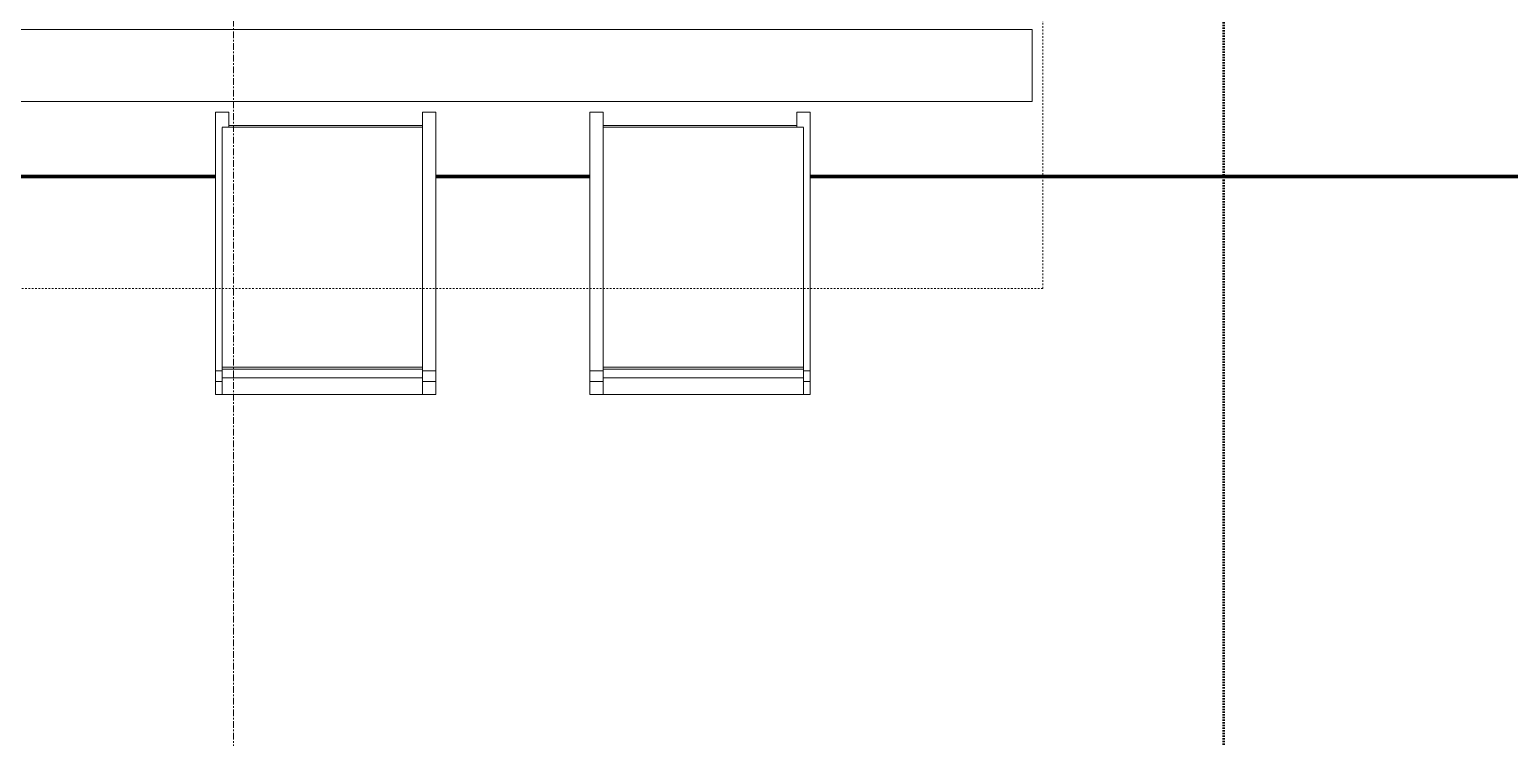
# Model space of a CAD drawing. Header units: inches. Extents: x -4217 to -1814, y 9706 to 12425.
# Drawn here: x -2188.6 to -2077.9, y 10091.8 to 10144.8 of the extents above; entities that cross this region are included whole.
import ezdxf

# ---------------------------------------------------------------- set-up
doc = ezdxf.new("R2010")
doc.units = ezdxf.units.IN
doc.header["$MEASUREMENT"] = 0
for name, pattern in [('Dash', [0.25, 0.125, -0.125]), ('Dash 1_16_', [0.125, 0.0625, -0.0625]), ('Grid Line 1_2_', [0.875, 0.5, -0.125, 0.125, -0.125])]:
    doc.linetypes.add(name, pattern=pattern)
for name, color, linetype, lineweight in [('A-AREA-1', 130, 'Continuous', 70), ('A-WALL-4', 10, 'Continuous', 13), ('C-PROP-LINE-2', 91, 'Dash 1_16_', 50), ('I-FURN-1', 7, 'Continuous', 9), ('Q-CASE-HDLN-1', 7, 'Dash', 9), ('S-GRID-1', 1, 'Grid Line 1_2_', 9)]:
    doc.layers.add(name, color=color, linetype=linetype, lineweight=lineweight)

msp = doc.modelspace()

# ---------------------------------------------------------------- linework, layer by layer
at = {"layer": 'A-AREA-1'}
for p, q in [((-2189.41121, 10133.82388), (-2174.68877, 10133.82388)), ((-2158.18877, 10133.82388), (-2146.68877, 10133.82388)), ((-2130.18877, 10133.82388), (-2076.79874, 10133.82388))]:
    msp.add_line(p, q, dxfattribs=at)
at = {"layer": 'A-WALL-4'}
for p, q in [((-2249.58423, 10144.82388), (-2113.58423, 10144.82388)), ((-2113.58423, 10144.82388), (-2113.58423, 10139.44888)), ((-2113.58423, 10139.44888), (-2249.58423, 10139.44888))]:
    msp.add_line(p, q, dxfattribs=at)
at = {"layer": 'C-PROP-LINE-2'}
msp.add_line((-2099.26202, 10010.0894), (-2099.26202, 10821.4894), dxfattribs=at)
at = {"layer": 'I-FURN-1'}
for p, q in [((-2174.68877, 10136.72205), (-2174.68877, 10138.6408)), ((-2173.68877, 10138.6408), (-2174.68877, 10138.6408)), ((-2173.68877, 10138.6408), (-2173.68877, 10137.6433)), ((-2159.18877, 10137.6433), (-2159.18877, 10138.6408)), ((-2158.18877, 10138.6408), (-2159.18877, 10138.6408)), ((-2158.18877, 10138.6408), (-2158.18877, 10136.72205)), ((-2146.68877, 10136.72205), (-2146.68877, 10138.6408)), ((-2145.68877, 10138.6408), (-2146.68877, 10138.6408)), ((-2145.68877, 10138.6408), (-2145.68877, 10137.6433)), ((-2131.18877, 10137.6433), (-2131.18877, 10138.6408)), ((-2130.18877, 10138.6408), (-2131.18877, 10138.6408)), ((-2130.18877, 10138.6408), (-2130.18877, 10136.72205)), ((-2159.18877, 10137.50687), (-2174.18877, 10137.50687)), ((-2174.18877, 10137.39429), (-2174.18877, 10137.49425)), ((-2174.18877, 10135.14162), (-2174.18877, 10137.39429)), ((-2173.68877, 10137.6433), (-2159.18877, 10137.6433)), ((-2173.68877, 10137.6433), (-2173.68877, 10137.5646)), ((-2173.68877, 10137.5646), (-2173.68877, 10137.49092)), ((-2159.18877, 10137.5646), (-2159.18877, 10137.6433)), ((-2159.18877, 10137.49425), (-2159.18877, 10137.5646)), ((-2159.18877, 10137.49425), (-2159.18877, 10137.39429)), ((-2159.18877, 10137.39429), (-2159.18877, 10135.14162)), ((-2145.68877, 10137.6433), (-2131.18877, 10137.6433)), ((-2145.68877, 10137.6433), (-2145.68877, 10137.5646)), ((-2145.68877, 10137.5646), (-2145.68877, 10137.49425)), ((-2130.68877, 10137.50687), (-2145.68877, 10137.50687)), ((-2145.68877, 10137.39429), (-2145.68877, 10137.49425)), ((-2145.68877, 10135.14162), (-2145.68877, 10137.39429)), ((-2131.18877, 10137.5646), (-2131.18877, 10137.6433)), ((-2131.18877, 10137.49092), (-2131.18877, 10137.5646)), ((-2130.68877, 10137.49425), (-2130.68877, 10137.39429)), ((-2130.68877, 10137.39429), (-2130.68877, 10135.14162)), ((-2174.68877, 10135.22581), (-2174.68877, 10136.72205)), ((-2158.18877, 10136.72205), (-2158.18877, 10135.22581)), ((-2146.68877, 10135.22581), (-2146.68877, 10136.72205)), ((-2130.18877, 10136.72205), (-2130.18877, 10135.22581)), ((-2174.68877, 10119.28809), (-2174.68877, 10135.22581)), ((-2174.18877, 10119.54232), (-2174.18877, 10135.14162)), ((-2159.18877, 10135.14162), (-2159.18877, 10119.54232)), ((-2158.18877, 10135.22581), (-2158.18877, 10119.28809)), ((-2146.68877, 10119.28809), (-2146.68877, 10135.22581)), ((-2145.68877, 10119.54232), (-2145.68877, 10135.14162)), ((-2130.68877, 10135.14162), (-2130.68877, 10119.54232)), ((-2130.18877, 10135.22581), (-2130.18877, 10119.28809)), ((-2174.18877, 10119.41378), (-2174.18877, 10119.54232)), ((-2159.18877, 10119.54232), (-2174.18877, 10119.54232)), ((-2159.18877, 10119.54232), (-2159.18877, 10119.41378)), ((-2145.68877, 10119.41378), (-2145.68877, 10119.54232)), ((-2130.68877, 10119.54232), (-2145.68877, 10119.54232)), ((-2130.68877, 10119.54232), (-2130.68877, 10119.41378)), ((-2174.18877, 10119.28809), (-2174.68877, 10119.28809)), ((-2174.68877, 10119.28809), (-2174.68877, 10118.4927)), ((-2174.68877, 10118.4927), (-2174.68877, 10117.50789)), ((-2174.18877, 10118.4927), (-2174.68877, 10118.4927)), ((-2174.18877, 10118.74894), (-2174.18877, 10119.41378)), ((-2159.18877, 10119.41378), (-2174.18877, 10119.41378)), ((-2174.18877, 10117.50789), (-2174.18877, 10118.74894)), ((-2174.18877, 10118.74894), (-2159.18877, 10118.74894)), ((-2159.18877, 10119.41378), (-2159.18877, 10118.74894)), ((-2158.18877, 10119.28809), (-2159.18877, 10119.28809)), ((-2159.18877, 10118.74894), (-2159.18877, 10117.50789)), ((-2158.18877, 10118.4927), (-2159.18877, 10118.4927)), ((-2158.18877, 10118.4927), (-2158.18877, 10119.28809)), ((-2158.18877, 10117.50789), (-2158.18877, 10118.4927)), ((-2145.68877, 10119.28809), (-2146.68877, 10119.28809)), ((-2146.68877, 10119.28809), (-2146.68877, 10118.4927)), ((-2145.68877, 10118.4927), (-2146.68877, 10118.4927)), ((-2146.68877, 10118.4927), (-2146.68877, 10117.50789)), ((-2145.68877, 10118.74894), (-2145.68877, 10119.41378)), ((-2130.68877, 10119.41378), (-2145.68877, 10119.41378)), ((-2145.68877, 10117.50789), (-2145.68877, 10118.74894)), ((-2145.68877, 10118.74894), (-2130.68877, 10118.74894)), ((-2130.68877, 10119.41378), (-2130.68877, 10118.74894)), ((-2130.18877, 10119.28809), (-2130.68877, 10119.28809)), ((-2130.68877, 10118.74894), (-2130.68877, 10117.50789)), ((-2130.18877, 10118.4927), (-2130.68877, 10118.4927)), ((-2130.18877, 10118.4927), (-2130.18877, 10119.28809)), ((-2130.18877, 10117.50789), (-2130.18877, 10118.4927)), ((-2174.68877, 10117.50789), (-2174.18877, 10117.50789)), ((-2174.18877, 10117.50789), (-2159.18877, 10117.50789)), ((-2159.18877, 10117.50789), (-2158.18877, 10117.50789)), ((-2146.68877, 10117.50789), (-2145.68877, 10117.50789)), ((-2145.68877, 10117.50789), (-2130.68877, 10117.50789)), ((-2130.68877, 10117.50789), (-2130.18877, 10117.50789))]:
    msp.add_line(p, q, dxfattribs=at)
at = {"layer": 'Q-CASE-HDLN-1'}
for p, q in [((-2112.79874, 10168.82388), (-2112.79874, 10125.44888)), ((-2112.79874, 10125.44888), (-2250.33423, 10125.44888))]:
    msp.add_line(p, q, dxfattribs=at)
at = {"layer": 'S-GRID-1'}
msp.add_line((-2173.32374, 9836.17969), (-2173.32374, 12376.79045), dxfattribs=at)

doc.saveas('drawing.dxf')
